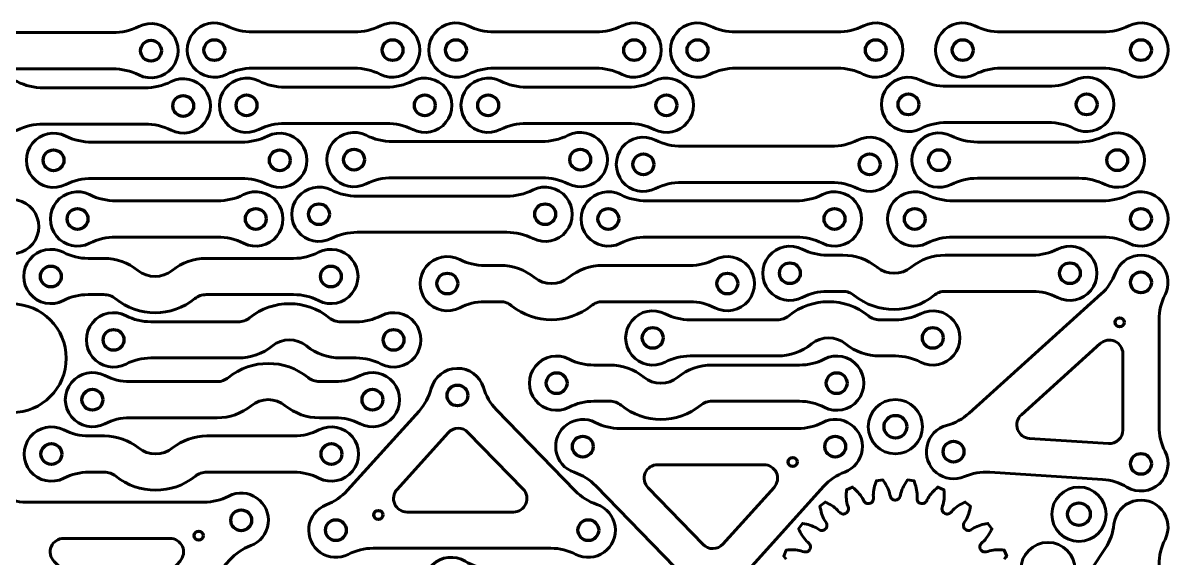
# Model space of a CAD drawing. Header units: millimetres. Extents: x 1 to 199, y 1 to 178.
# Drawn here: x 72.4 to 199, y 119.2 to 178.3 of the extents above; entities that cross this region are included whole.
import ezdxf

# ---------------------------------------------------------------- set-up
doc = ezdxf.new("R2010")
doc.units = ezdxf.units.MM
doc.linetypes.add('K5LT_BASIC', pattern=[0])
doc.linetypes.add('K5LT_REINFORCED', pattern=[0])

msp = doc.modelspace()

# ---------------------------------------------------------------- linework, layer by layer
at = {"color": 150, "linetype": 'K5LT_BASIC', "lineweight": 60}
for points in [[(82.35, 173.24, -0.116258), (85.25, 172.56, 1.616781), (85.25, 177.92, -0.116258), (82.35, 177.24), (71.13, 177.24, -0.116258), (68.23, 177.92, 1.616781), (68.23, 172.56, -0.116258), (71.13, 173.24)], [(109.05, 173.31, -0.116258), (111.95, 172.63, 1.616781), (111.95, 178, -0.116258), (109.05, 177.31), (97.83, 177.31, -0.116258), (94.93, 178, 1.616781), (94.93, 172.63, -0.116258), (97.83, 173.31)], [(135.75, 173.31, -0.116258), (138.65, 172.63, 1.616781), (138.65, 178, -0.116258), (135.75, 177.31), (124.53, 177.31, -0.116258), (121.63, 178, 1.616781), (121.63, 172.63, -0.116258), (124.53, 173.31)], [(162.45, 173.31, -0.116258), (165.35, 172.63, 1.616781), (165.35, 178, -0.116258), (162.45, 177.31), (151.23, 177.31, -0.116258), (148.33, 178, 1.616781), (148.33, 172.63, -0.116258), (151.23, 173.31)], [(191.76, 173.31, -0.116258), (194.66, 172.63, 1.616781), (194.66, 178, -0.116258), (191.76, 177.31), (180.54, 177.31, -0.116258), (177.64, 178, 1.616781), (177.64, 172.63, -0.116258), (180.54, 173.31)], [(85.91, 167.14, -0.116258), (88.81, 166.46, 1.616781), (88.81, 171.83, -0.116258), (85.91, 171.14), (74.7, 171.14, -0.116258), (71.79, 171.83, 1.616781), (71.79, 166.46, -0.116258), (74.7, 167.14)], [(112.61, 167.21, -0.116258), (115.51, 166.53, 1.616781), (115.51, 171.9, -0.116258), (112.61, 171.21), (101.4, 171.21, -0.116258), (98.49, 171.9, 1.616781), (98.49, 166.53, -0.116258), (101.4, 167.21)], [(139.31, 167.21, -0.116258), (142.21, 166.53, 1.616781), (142.21, 171.9, -0.116258), (139.31, 171.21), (128.1, 171.21, -0.116258), (125.19, 171.9, 1.616781), (125.19, 166.53, -0.116258), (128.1, 167.21)], [(185.75, 167.31, -0.116258), (188.66, 166.63, 1.616781), (188.66, 171.99, -0.116258), (185.75, 171.31), (174.54, 171.31, -0.116258), (171.64, 171.99, 1.616781), (171.64, 166.63, -0.116258), (174.54, 167.31)], [(96.57, 161.14, -0.116258), (99.48, 160.46, 1.616781), (99.48, 165.82, -0.116258), (96.57, 165.14), (80.06, 165.14, -0.116258), (77.16, 165.82, 1.616781), (77.16, 160.46, -0.116258), (80.06, 161.14)], [(129.78, 161.21, -0.116258), (132.69, 160.53, 1.616781), (132.69, 165.9, -0.116258), (129.78, 165.21), (113.27, 165.21, -0.116258), (110.37, 165.9, 1.616781), (110.37, 160.53, -0.116258), (113.27, 161.21)], [(189.14, 161.15, -0.116258), (192.04, 160.47, 1.616781), (192.04, 165.84, -0.116258), (189.14, 165.15), (177.92, 165.15, -0.116258), (175.02, 165.84, 1.616781), (175.02, 160.47, -0.116258), (177.92, 161.15)], [(161.77, 160.69, -0.116258), (164.67, 160.01, 1.616781), (164.67, 165.37, -0.116258), (161.77, 164.69), (145.25, 164.69, -0.116258), (142.35, 165.37, 1.616781), (142.35, 160.01, -0.116258), (145.25, 160.69)], [(93.92, 154.66, -0.116258), (96.83, 153.97, 1.616781), (96.83, 159.34, -0.116258), (93.92, 158.66), (82.71, 158.66, -0.116258), (79.81, 159.34, 1.616781), (79.81, 153.97, -0.116258), (82.71, 154.66)], [(125.91, 155.18, -0.116258), (128.81, 154.49, 1.616781), (128.81, 159.86, -0.116258), (125.91, 159.18), (109.39, 159.18, -0.116258), (106.49, 159.86, 1.616781), (106.49, 154.49, -0.116258), (109.39, 155.18)], [(157.89, 154.66, -0.116258), (160.79, 153.97, 1.616781), (160.79, 159.34, -0.116258), (157.89, 158.66), (141.38, 158.66, -0.116258), (138.47, 159.34, 1.616781), (138.47, 153.97, -0.116258), (141.38, 154.66)], [(191.75, 154.66, -0.116258), (194.66, 153.97, 1.616781), (194.66, 159.34, -0.116258), (191.75, 158.66), (175.24, 158.66, -0.116258), (172.34, 159.34, 1.616781), (172.34, 153.97, -0.116258), (175.24, 154.66)], [(66.95, 153.81, -0.116258), (69.85, 153.12, 1.616781), (69.85, 158.49, -0.116258), (66.95, 157.81), (55.73, 157.81, -0.116258), (52.83, 158.49, 1.616781), (52.83, 153.12, -0.116258), (55.73, 153.81)], [(92.69, 152.3, 0.171573), (88.92, 150.97, -0.353553), (85.15, 150.97, 0.171573), (81.38, 152.3), (79.64, 152.3, -0.119535), (76.9, 152.97, 1.640388), (76.9, 147.64, -0.119535), (79.64, 148.3), (81.38, 148.3, -0.171573), (82.64, 147.86, 0.353553), (91.44, 147.86, -0.171573), (92.69, 148.3), (102.35, 148.3, -0.119535), (105.1, 147.64, 1.640388), (105.1, 152.97, -0.119535), (102.35, 152.3)], [(174.37, 152.66, 0.171573), (170.6, 151.32, -0.353553), (166.83, 151.32, 0.171573), (163.06, 152.66), (161.32, 152.66, -0.119535), (158.57, 153.32, 1.640388), (158.57, 147.99, -0.119535), (161.32, 148.66), (163.06, 148.66, -0.171573), (164.31, 148.21, 0.353553), (173.11, 148.21, -0.171573), (174.37, 148.66), (184.03, 148.66, -0.119535), (186.77, 147.99, 1.640388), (186.77, 153.32, -0.119535), (184.03, 152.66)], [(136.51, 151.52, 0.171573), (132.74, 150.18, -0.353553), (128.97, 150.18, 0.171573), (125.2, 151.52), (123.46, 151.52, -0.119535), (120.71, 152.18, 1.640388), (120.71, 146.85, -0.119535), (123.46, 147.52), (125.2, 147.52, -0.171573), (126.45, 147.07, 0.353553), (135.25, 147.07, -0.171573), (136.51, 147.52), (146.17, 147.52, -0.119535), (148.91, 146.85, 1.640388), (148.91, 152.18, -0.119535), (146.17, 151.52)], [(198.66, 148.28, 1.059479), (193.19, 150.71, -0.119535), (191.6, 148.37), (177.01, 135.2, -0.119535), (174.52, 133.85, 1.079102), (176.49, 128.2, -0.119535), (179.28, 128.69), (191.75, 127.88, -0.119535), (194.45, 127.03, 0.75536), (198.66, 130.98, -0.119535), (198, 133.73), (198, 145.53, -0.119535)], [(96.23, 141.3, 0.171573), (100, 142.63, -0.353553), (103.77, 142.63, 0.171573), (107.54, 141.3), (109.28, 141.3, -0.119535), (112.03, 140.63, 1.640388), (112.03, 145.97, -0.119535), (109.28, 145.3), (107.54, 145.3, -0.171573), (106.29, 145.74, 0.353553), (97.49, 145.74, -0.171573), (96.23, 145.3), (86.57, 145.3, -0.119535), (83.83, 145.97, 1.640388), (83.83, 140.63, -0.119535), (86.57, 141.3)], [(155.82, 141.52, 0.171573), (159.59, 142.85, -0.353553), (163.36, 142.85, 0.171573), (167.13, 141.52), (168.87, 141.52, -0.119535), (171.62, 140.85, 1.640388), (171.62, 146.18, -0.119535), (168.87, 145.52), (167.13, 145.52, -0.171573), (165.88, 145.96, 0.353553), (157.08, 145.96, -0.171573), (155.82, 145.52), (146.16, 145.52, -0.119535), (143.42, 146.18, 1.640388), (143.42, 140.85, -0.119535), (146.16, 141.52)], [(194, 133.34), (194, 141.78, 0.649935), (191.49, 142.89), (182.78, 135.02, 0.663036), (183.69, 132.41), (192.4, 131.84, 0.433421)], [(93.89, 134.69, 0.171573), (97.66, 136.03, -0.353553), (101.43, 136.03, 0.171573), (105.2, 134.69), (106.94, 134.69, -0.119535), (109.69, 134.03, 1.640388), (109.69, 139.36, -0.119535), (106.94, 138.69), (105.2, 138.69, -0.171573), (103.95, 139.14, 0.353553), (95.15, 139.14, -0.171573), (93.89, 138.69), (84.24, 138.69, -0.119535), (81.49, 139.36, 1.640388), (81.49, 134.03, -0.119535), (84.24, 134.69)], [(148.59, 140.52, 0.171573), (144.82, 139.18, -0.353553), (141.05, 139.18, 0.171573), (137.28, 140.52), (135.54, 140.52, -0.119535), (132.79, 141.18, 1.640388), (132.79, 135.85, -0.119535), (135.54, 136.52), (137.28, 136.52, -0.171573), (138.54, 136.07, 0.353553), (147.34, 136.07, -0.171573), (148.59, 136.52), (158.25, 136.52, -0.119535), (161, 135.85, 1.640388), (161, 141.18, -0.119535), (158.25, 140.52)], [(105.96, 125.08, 1.059479), (108.39, 119.61, -0.119535), (111.14, 120.28), (130.79, 120.28, -0.119535), (133.54, 119.61, 1.079102), (135.87, 125.12, -0.119535), (133.48, 126.63), (124.76, 135.59, -0.119535), (123.33, 138.03, 0.75536), (117.56, 137.92, -0.119535), (116.21, 135.44), (108.3, 126.68, -0.119535)], [(163.27, 128.7, 1.059479), (160.84, 134.18, -0.119535), (158.09, 133.51), (138.43, 133.51, -0.119535), (135.69, 134.18, 1.079102), (133.36, 128.67, -0.119535), (135.75, 127.16), (144.47, 118.19, -0.119535), (145.9, 115.76, 0.75536), (151.67, 115.86, -0.119535), (153.02, 118.35), (160.93, 127.11, -0.119535)], [(92.75, 132.69, 0.171573), (88.98, 131.36, -0.353553), (85.21, 131.36, 0.171573), (81.44, 132.69), (79.7, 132.69, -0.119535), (76.95, 133.36, 1.640388), (76.95, 128.02, -0.119535), (79.7, 128.69), (81.44, 128.69, -0.171573), (82.69, 128.25, 0.353553), (91.49, 128.25, -0.171573), (92.75, 128.69), (102.4, 128.69, -0.119535), (105.15, 128.02, 1.640388), (105.15, 133.36, -0.119535), (102.4, 132.69)], [(119.44, 133.04), (113.78, 126.78, 0.649935), (114.89, 124.28), (126.64, 124.28, 0.663036), (127.71, 126.82), (121.62, 133.08, 0.433421)], [(149.79, 120.74), (155.45, 127.01, 0.649935), (154.33, 129.51), (142.59, 129.51, 0.663036), (141.52, 126.97), (147.6, 120.7, 0.433421)], [(97.62, 120.57, 1.059479), (95.19, 126.04, -0.119535), (92.44, 125.37), (72.78, 125.37, -0.119535), (70.03, 126.04, 1.079102), (67.71, 120.53, -0.119535), (70.1, 119.02), (78.81, 110.06, -0.119535), (80.25, 107.62, 0.75536), (86.02, 107.73, -0.119535), (87.37, 110.21), (95.28, 118.97, -0.119535)], [(198.66, 121.23, 1.202977), (193.02, 122.93, -0.119535), (192.06, 120.27), (182.05, 105.14, 0.812384), (181.69, 99.27, -0.119535), (184.17, 97.9), (191.61, 91.07, -0.119535), (193.18, 88.72, 1.063993), (198.66, 91.13, -0.119535), (198, 93.88), (198, 118.48, -0.119535)], [(84.14, 112.61), (89.8, 118.87, 0.649935), (88.68, 121.37), (76.94, 121.37, 0.663036), (75.87, 118.83), (81.95, 112.57, 0.433421)], [(117.09, 97.6, 1.059479), (122.56, 95.17, -0.119535), (124.16, 97.5), (138.74, 110.68, -0.119535), (141.23, 112.02, 1.079102), (139.27, 117.67, -0.119535), (136.48, 117.19), (124, 118, -0.119535), (121.3, 118.85, 0.75536), (117.09, 114.9, -0.119535), (117.76, 112.15), (117.76, 100.35, -0.119535)]]:
    msp.add_lwpolyline(points, format="xyb", close=True, dxfattribs=at)
msp.add_lwpolyline([(180.88, 119.09), (181.03, 119.25), (181.17, 119.41), (180.89, 120.08), (180.67, 120.1), (180.46, 120.11), (180.25, 120.12), (180.05, 120.11), (179.85, 120.1), (179.65, 120.07), (179.46, 120.04), (179.27, 120), (179.09, 119.94), (178.88, 119.88), (178.75, 119.87), (178.66, 119.88), (178.58, 119.9), (178.51, 119.93), (178.45, 119.96), (178.4, 120), (178.36, 120.05), (178.32, 120.11), (178.26, 120.21), (178.23, 120.27), (178.21, 120.33), (178.2, 120.39), (178.2, 120.46), (178.21, 120.54), (178.23, 120.62), (178.27, 120.7), (178.35, 120.81), (178.5, 120.96), (178.64, 121.08), (178.77, 121.22), (178.9, 121.38), (179.02, 121.54), (179.13, 121.7), (179.24, 121.88), (179.34, 122.06), (179.43, 122.25), (179.53, 122.44), (179.08, 123.02), (178.87, 122.98), (178.67, 122.94), (178.46, 122.89), (178.27, 122.83), (178.08, 122.76), (177.89, 122.69), (177.71, 122.61), (177.54, 122.52), (177.38, 122.41), (177.2, 122.3), (177.08, 122.26), (176.98, 122.24), (176.9, 122.24), (176.83, 122.25), (176.76, 122.27), (176.7, 122.3), (176.65, 122.33), (176.6, 122.38), (176.51, 122.46), (176.47, 122.51), (176.44, 122.56), (176.41, 122.62), (176.39, 122.69), (176.38, 122.76), (176.38, 122.84), (176.4, 122.94), (176.44, 123.06), (176.55, 123.24), (176.66, 123.4), (176.75, 123.57), (176.83, 123.75), (176.9, 123.94), (176.97, 124.13), (177.02, 124.32), (177.08, 124.53), (177.12, 124.73), (177.16, 124.94), (176.58, 125.39), (176.39, 125.3), (176.2, 125.2), (176.02, 125.1), (175.84, 124.99), (175.67, 124.88), (175.51, 124.76), (175.36, 124.63), (175.22, 124.5), (175.09, 124.36), (174.95, 124.21), (174.84, 124.14), (174.75, 124.09), (174.68, 124.07), (174.6, 124.06), (174.53, 124.06), (174.47, 124.07), (174.4, 124.09), (174.35, 124.12), (174.25, 124.18), (174.19, 124.22), (174.14, 124.26), (174.1, 124.31), (174.06, 124.37), (174.04, 124.44), (174.02, 124.52), (174.01, 124.62), (174.02, 124.74), (174.08, 124.95), (174.14, 125.13), (174.18, 125.32), (174.21, 125.51), (174.24, 125.71), (174.25, 125.91), (174.25, 126.12), (174.25, 126.32), (174.24, 126.53), (174.22, 126.75), (173.55, 127.03), (173.39, 126.89), (173.23, 126.75), (173.08, 126.6), (172.94, 126.45), (172.81, 126.3), (172.68, 126.14), (172.57, 125.98), (172.47, 125.82), (172.38, 125.65), (172.28, 125.46), (172.2, 125.37), (172.12, 125.3), (172.05, 125.26), (171.98, 125.23), (171.92, 125.22), (171.85, 125.21), (171.78, 125.21), (171.72, 125.23), (171.61, 125.26), (171.55, 125.28), (171.49, 125.31), (171.43, 125.35), (171.38, 125.39), (171.34, 125.45), (171.3, 125.52), (171.27, 125.62), (171.25, 125.74), (171.25, 125.95), (171.26, 126.14), (171.25, 126.34), (171.23, 126.53), (171.2, 126.73), (171.16, 126.93), (171.12, 127.13), (171.06, 127.33), (170.99, 127.53), (170.92, 127.73), (170.2, 127.83), (170.08, 127.65), (169.96, 127.47), (169.86, 127.29), (169.76, 127.11), (169.67, 126.93), (169.59, 126.75), (169.52, 126.56), (169.47, 126.38), (169.43, 126.19), (169.37, 125.99), (169.32, 125.87), (169.27, 125.79), (169.21, 125.73), (169.15, 125.69), (169.09, 125.65), (169.03, 125.63), (168.96, 125.62), (168.9, 125.61), (168.78, 125.61), (168.72, 125.62), (168.65, 125.63), (168.59, 125.65), (168.53, 125.69), (168.47, 125.73), (168.41, 125.79), (168.36, 125.87), (168.31, 125.99), (168.25, 126.19), (168.21, 126.38), (168.16, 126.56), (168.09, 126.75), (168.01, 126.93), (167.92, 127.11), (167.82, 127.29), (167.72, 127.47), (167.6, 127.65), (167.48, 127.83), (166.76, 127.73), (166.69, 127.53), (166.62, 127.33), (166.56, 127.13), (166.52, 126.93), (166.48, 126.73), (166.45, 126.53), (166.43, 126.34), (166.42, 126.14), (166.43, 125.95), (166.44, 125.74), (166.41, 125.62), (166.38, 125.52), (166.34, 125.45), (166.3, 125.39), (166.25, 125.35), (166.19, 125.31), (166.13, 125.28), (166.07, 125.26), (165.96, 125.23), (165.9, 125.21), (165.83, 125.21), (165.76, 125.22), (165.7, 125.23), (165.63, 125.26), (165.56, 125.3), (165.49, 125.37), (165.4, 125.46), (165.3, 125.65), (165.21, 125.82), (165.11, 125.98), (165, 126.14), (164.87, 126.3), (164.74, 126.45), (164.6, 126.6), (164.45, 126.75), (164.29, 126.89), (164.13, 127.03), (163.46, 126.75), (163.44, 126.53), (163.43, 126.32), (163.43, 126.12), (163.43, 125.91), (163.45, 125.71), (163.47, 125.51), (163.5, 125.32), (163.54, 125.13), (163.6, 124.95), (163.66, 124.74), (163.67, 124.62), (163.66, 124.52), (163.64, 124.44), (163.62, 124.37), (163.58, 124.31), (163.54, 124.26), (163.49, 124.22), (163.44, 124.18), (163.33, 124.12), (163.28, 124.09), (163.21, 124.07), (163.15, 124.06), (163.08, 124.06), (163, 124.07), (162.93, 124.09), (162.84, 124.14), (162.74, 124.21), (162.59, 124.36), (162.46, 124.5), (162.32, 124.63), (162.17, 124.76), (162.01, 124.88), (161.84, 124.99), (161.66, 125.1), (161.48, 125.2), (161.29, 125.3), (161.1, 125.39), (160.52, 124.94), (160.56, 124.73), (160.61, 124.53), (160.66, 124.32), (160.71, 124.13), (160.78, 123.94), (160.85, 123.75), (160.93, 123.57), (161.03, 123.4), (161.13, 123.24), (161.24, 123.06), (161.28, 122.94), (161.3, 122.84), (161.3, 122.76), (161.29, 122.69), (161.27, 122.62), (161.24, 122.56), (161.21, 122.51), (161.17, 122.46), (161.08, 122.38), (161.03, 122.33), (160.98, 122.3), (160.92, 122.27), (160.85, 122.25), (160.78, 122.24), (160.7, 122.24), (160.6, 122.26), (160.48, 122.3), (160.3, 122.41), (160.14, 122.52), (159.97, 122.61), (159.79, 122.69), (159.61, 122.76), (159.41, 122.83), (159.22, 122.89), (159.02, 122.94), (158.81, 122.98), (158.6, 123.02), (158.16, 122.44), (158.25, 122.25), (158.34, 122.06), (158.44, 121.88), (158.55, 121.7), (158.66, 121.54), (158.78, 121.38), (158.91, 121.22), (159.04, 121.08), (159.18, 120.96), (159.33, 120.81), (159.41, 120.7), (159.45, 120.62), (159.47, 120.54), (159.48, 120.46), (159.48, 120.39), (159.47, 120.33), (159.45, 120.27), (159.42, 120.21), (159.36, 120.11), (159.33, 120.05), (159.28, 120), (159.23, 119.96), (159.17, 119.93), (159.1, 119.9), (159.02, 119.88), (158.93, 119.87), (158.8, 119.88), (158.59, 119.94), (158.41, 120), (158.23, 120.04), (158.03, 120.07), (157.83, 120.1), (157.63, 120.11), (157.43, 120.12), (157.22, 120.11), (157.01, 120.1), (156.79, 120.08), (156.52, 119.41), (156.65, 119.25), (156.8, 119.09)], dxfattribs=at)
at = {"color": 134, "linetype": 'K5LT_REINFORCED', "lineweight": 100}
for centre, radius in [((86.59, 175.24), 1.15), ((93.59, 175.31), 1.15), ((113.29, 175.31), 1.15), ((120.29, 175.31), 1.15), ((139.99, 175.31), 1.15), ((146.99, 175.31), 1.15), ((166.69, 175.31), 1.15), ((176.3, 175.31), 1.15), ((196, 175.31), 1.15), ((90.15, 169.14), 1.15), ((97.15, 169.21), 1.15), ((116.85, 169.21), 1.15), ((123.85, 169.21), 1.15), ((143.55, 169.21), 1.15), ((170.3, 169.31), 1.15), ((190, 169.31), 1.15), ((75.82, 163.14), 1.15), ((100.82, 163.14), 1.15), ((109.03, 163.21), 1.15), ((134.03, 163.21), 1.15), ((141.01, 162.69), 1.15), ((166.01, 162.69), 1.15), ((173.68, 163.15), 1.15), ((193.38, 163.15), 1.15), ((105.15, 157.18), 1.15), ((130.15, 157.18), 1.15), ((78.47, 156.66), 1.15), ((98.17, 156.66), 1.15), ((137.13, 156.66), 1.15), ((162.13, 156.66), 1.15), ((171, 156.66), 1.15), ((196, 156.66), 1.15), ((75.52, 150.3), 1.15), ((106.47, 150.3), 1.15), ((119.34, 149.52), 1.15), ((150.29, 149.52), 1.15), ((157.2, 150.66), 1.15), ((188.15, 150.66), 1.15), ((196, 149.65), 1.15), ((193.64, 145.24), 0.5), ((82.45, 143.3), 1.15), ((113.4, 143.3), 1.15), ((142.04, 143.52), 1.15), ((172.99, 143.52), 1.15), ((131.42, 138.52), 1.15), ((162.37, 138.52), 1.15), ((120.46, 137.16), 1.15), ((80.11, 136.69), 1.15), ((111.06, 136.69), 1.15), ((168.86, 133.71), 1.25), ((75.58, 130.69), 1.15), ((106.53, 130.69), 1.15), ((134.31, 131.51), 1.15), ((162.21, 131.51), 1.15), ((175.29, 130.95), 1.15), ((196, 129.6), 1.15), ((157.51, 129.82), 0.5), ((96.56, 123.37), 1.15), ((111.72, 123.97), 0.5), ((189.15, 124.04), 1.25), ((107.02, 122.28), 1.15), ((134.92, 122.28), 1.15), ((91.86, 121.68), 0.5)]:
    msp.add_circle(centre, radius, dxfattribs=at)
at = {"color": 150, "linetype": 'K5LT_BASIC', "lineweight": 60}
for centre, radius in [((71.22, 141.27), 6), ((168.86, 133.71), 3), ((189.15, 124.04), 3), ((185.72, 117.93), 3)]:
    msp.add_circle(centre, radius, dxfattribs=at)

doc.saveas('drawing.dxf')
